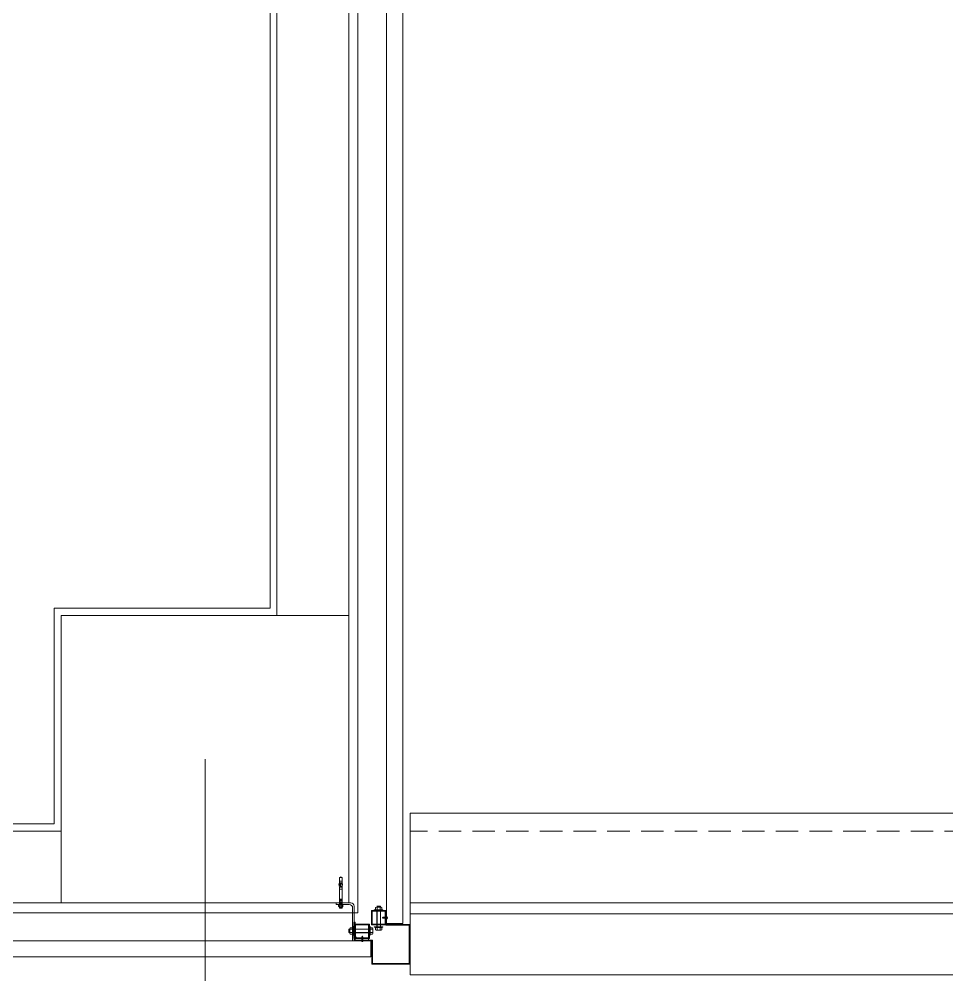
# Model space of a CAD drawing. Extents: x -2365 to 41970, y -230 to 8114.
# Drawn here: x 31597.2 to 31855.2, y 307.5 to 573.4 of the extents above; entities that cross this region are included whole.
import ezdxf

# ---------------------------------------------------------------- set-up
doc = ezdxf.new("R2010")
doc.units = 0
doc.header["$LTSCALE"] = 25
doc.linetypes.add('HIDDEN', pattern=[0.375, 0.25, -0.125])
doc.layers.get('0').update_dxf_attribs({"color": 9, "lineweight": 9})
for name, color, linetype, lineweight in [('00', 9, 'Continuous', 9), ('01', 9, 'Continuous', 9), ('06A', 9, 'Continuous', 9), ('06D', 9, 'Continuous', 9), ('10', 9, 'Continuous', 9), ('10A', 9, 'Continuous', 9), ('14', 9, 'Continuous', 9), ('15', 9, 'Continuous', 9), ('24', 9, 'Continuous', 9), ('33', 9, 'BATTING', 9), ('35', 9, 'Continuous', 9)]:
    doc.layers.add(name, color=color, linetype=linetype, lineweight=lineweight)
doc.linetypes.add('BATTING', pattern='A,0.0001,-0.1,[134,ltypeshp.shx,S=0.1,R=0,X=-0.1,Y=0],-0.2,[134,ltypeshp.shx,S=0.1,R=180,X=0.1,Y=0],-0.1', length=0.4001)

# ---------------------------------------------------------------- blocks, each defined once
blk = doc.blocks.new('p-kolon-80x80-vw')
at = {"layer": '01'}
blk.add_lwpolyline([(-40, -40), (-40, 40), (40, 40), (40, -40)], close=True, dxfattribs=at)
blk = doc.blocks.new('p-aks_vw')
at = {"layer": '24', "ltscale": 2}
blk.add_lwpolyline([(3240, 40), (3240, -257.5)], dxfattribs=at)
blk = doc.blocks.new('cxvxv')
for p, q in [((-21988.4, 8560.98, 0), (-21988.4, 8560.32, 0)), ((-21988.4, 8560.32, 0), (-21986.64, 8560.32, 0)), ((-21986.86, 8561.07, 0), (-21988.18, 8561.07, 0)), ((-21988.02, 8561.25, 0), (-21987.03, 8561.3, 0)), ((-21988.02, 8561.25, 0), (-21988, 8561.26, 0)), ((-21988, 8561.23, 0), (-21988.02, 8561.25, 0)), ((-21988.02, 8561.13, 0), (-21987.03, 8561.19, 0)), ((-21988.02, 8561.13, 0), (-21988, 8561.14, 0)), ((-21988, 8561.11, 0), (-21988.02, 8561.13, 0)), ((-21988.02, 8560.32, 0), (-21987.02, 8560.32, 0)), ((-21988.02, 8560.28, 0), (-21988.02, 8560.32, 0)), ((-21988.02, 8560.11, 0), (-21988.02, 8555.61, 0)), ((-21988, 8561.3, 0), (-21987.94, 8561.35, 0)), ((-21988, 8561.26, 0), (-21988, 8561.3, 0)), ((-21988, 8561.14, 0), (-21988, 8561.23, 0)), ((-21988, 8561.07, 0), (-21988, 8561.11, 0)), ((-21987.96, 8560.98, 0), (-21987.96, 8560.32, 0)), ((-21987.54, 8561.35, 0), (-21987.94, 8561.35, 0)), ((-21987.7, 8561.05, 0), (-21987.7, 8561.08, 0)), ((-21987.7, 8561.07, 0), (-21987.7, 8561.07, 0)), ((-21987.54, 8561.35, 0), (-21987.1, 8561.35, 0)), ((-21987.03, 8561.3, 0), (-21987.1, 8561.35, 0)), ((-21987.08, 8560.64, 0), (-21987.08, 8560.98, 0)), ((-21987.08, 8560.64, 0), (-21987.08, 8560.32, 0)), ((-21987.06, 8560.32, 0), (-21987.06, 8560.28, 0)), ((-21987.06, 8555.61, 0), (-21987.06, 8560.11, 0)), ((-21987.05, 8561.32, 0), (-21987.03, 8561.3, 0)), ((-21987.03, 8561.3, 0), (-21987.05, 8561.28, 0)), ((-21987.03, 8561.3, 0), (-21987.05, 8561.29, 0)), ((-21987.05, 8561.28, 0), (-21987.05, 8561.2, 0)), ((-21987.05, 8561.2, 0), (-21987.03, 8561.19, 0)), ((-21987.03, 8561.19, 0), (-21987.05, 8561.17, 0)), ((-21987.05, 8561.17, 0), (-21987.05, 8561.08, 0)), ((-21987.05, 8561.08, 0), (-21987.03, 8561.07, 0)), ((-21987.02, 8560.32, 0), (-21987.02, 8560.28, 0)), ((-21987.02, 8555.61, 0), (-21987.02, 8560.11, 0)), ((-21986.64, 8560.32, 0), (-21986.64, 8560.98, 0)), ((-21988.4, 8555.4, 0), (-21986.64, 8555.4, 0)), ((-21988.4, 8554.74, 0), (-21988.4, 8555.4, 0)), ((-21986.86, 8554.65, 0), (-21988.17, 8554.65, 0)), ((-21988.02, 8555.44, 0), (-21988.02, 8555.4, 0)), ((-21988.02, 8555.4, 0), (-21987.02, 8555.4, 0)), ((-21987.96, 8554.74, 0), (-21987.96, 8555.4, 0)), ((-21987.08, 8555.08, 0), (-21987.08, 8555.4, 0)), ((-21987.08, 8555.08, 0), (-21987.08, 8554.74, 0)), ((-21987.06, 8555.4, 0), (-21987.06, 8555.44, 0)), ((-21987.02, 8555.4, 0), (-21987.02, 8555.44, 0)), ((-21986.64, 8555.4, 0), (-21986.64, 8554.74, 0))]:
    blk.add_line(p, q)
at = {"elevation": 0}
for points in [[(-21986.3, 8560.11), (-21988.7, 8560.11), (-21988.7, 8560.28), (-21986.3, 8560.28)], [(-21986.3, 8555.61), (-21988.7, 8555.61), (-21988.7, 8555.44), (-21986.3, 8555.44)]]:
    blk.add_lwpolyline(points, close=True, dxfattribs=at)
for points in [[(-21987.98, 8560.28), (-21987.98, 8560.32)], [(-21987.98, 8560.11), (-21987.98, 8555.61)], [(-21987.98, 8555.44), (-21987.98, 8555.4)]]:
    blk.add_lwpolyline(points, dxfattribs=at)
for centre, radius, start, end in [((-21988.18, 8560.75, 0), 0.315, 45.8497, 134.1503), ((-21987.52, 8559.95, 0), 1.12, 66.8701, 113.1299), ((-21987.52, 8559.95, 0), 1.12, 66.8701, 113.1299), ((-21986.86, 8560.76, 0), 0.313, 45.449, 134.551), ((-21988.18, 8554.97, 0), 0.315, 225.8497, 314.1503), ((-21987.52, 8555.77, 0), 1.12, 246.8701, 293.1299), ((-21987.52, 8555.77, 0), 1.12, 246.8701, 293.1299), ((-21986.86, 8554.96, 0), 0.313, 225.449, 314.551)]:
    blk.add_arc(centre, radius, start, end)
blk = doc.blocks.new('VIDA')
for p, q in [((-18072, 6523.9), (-18071.9, 6524)), ((-18071.9, 6523.8), (-18072, 6523.9)), ((-18071.9, 6524), (-18070.1, 6524.7)), ((-18069.6, 6522.9), (-18071.9, 6523.8)), ((-18069.7, 6524.9), (-18070.6, 6523.2)), ((-18070.6, 6523.2), (-18070.1, 6524.7)), ((-18070.1, 6524.7), (-18069.9, 6525.1)), ((-18069.9, 6525.1), (-18070.1, 6524.1)), ((-18070.1, 6524.1), (-18070, 6524.3)), ((-18070, 6524.3), (-18069.8, 6525.1)), ((-18069.9, 6525.1), (-18069.8, 6525.1)), ((-18069.8, 6525.1), (-18069.7, 6524.9)), ((-18069.7, 6524.9), (-18069.3, 6525)), ((-18069.6, 6522.8), (-18069.1, 6525)), ((-18069.6, 6522.8), (-18069.6, 6522.9)), ((-18069.4, 6522.4), (-18069.6, 6522.8)), ((-18068.9, 6525.3), (-18069.4, 6522.4)), ((-18069.3, 6522.4), (-18069.4, 6522.4)), ((-18069.3, 6522.4), (-18068.9, 6525.3)), ((-18069.3, 6525), (-18069.1, 6525)), ((-18069.1, 6522.8), (-18069.3, 6522.4)), ((-18069.1, 6525), (-18068.9, 6525.3)), ((-18068.7, 6522.8), (-18069.1, 6522.8)), ((-18068.9, 6525.3), (-18068.9, 6525.3)), ((-18068.9, 6525.3), (-18068.7, 6525)), ((-18068.7, 6522.8), (-18068.2, 6525)), ((-18068.7, 6525), (-18068.2, 6525)), ((-18068.5, 6522.4), (-18068.7, 6522.8)), ((-18068, 6525.3), (-18068.5, 6522.4)), ((-18068.4, 6522.4), (-18068.5, 6522.4)), ((-18068.4, 6522.4), (-18067.9, 6525.3)), ((-18068.2, 6522.8), (-18068.4, 6522.4)), ((-18068.2, 6522.8), (-18068.4, 6522.4)), ((-18068.2, 6525), (-18068, 6525.3)), ((-18067.7, 6525), (-18068.2, 6522.8)), ((-18067.7, 6522.8), (-18068.2, 6522.8)), ((-18067.9, 6525.3), (-18068, 6525.3)), ((-18067.9, 6525.3), (-18067.7, 6525)), ((-18067.7, 6522.8), (-18067.2, 6525)), ((-18067.7, 6525), (-18067.2, 6525)), ((-18067.5, 6522.4), (-18067.7, 6522.8)), ((-18067, 6525.3), (-18067.5, 6522.4)), ((-18067.4, 6522.4), (-18067.5, 6522.4)), ((-18067.4, 6522.4), (-18066.9, 6525.3)), ((-18067.2, 6522.8), (-18067.4, 6522.4)), ((-18067.2, 6522.8), (-18067.4, 6522.4)), ((-18067.2, 6525), (-18067, 6525.3)), ((-18066.7, 6525), (-18067.2, 6522.8)), ((-18066.7, 6522.8), (-18067.2, 6522.8)), ((-18066.9, 6525.3), (-18067, 6525.3)), ((-18066.9, 6525.3), (-18066.7, 6525)), ((-18066.3, 6525), (-18066.7, 6525)), ((-18066.7, 6522.8), (-18066.3, 6525)), ((-18066.5, 6522.4), (-18066.7, 6522.8)), ((-18066.1, 6525.3), (-18066.5, 6522.4)), ((-18066.5, 6522.4), (-18066, 6525.3)), ((-18066.3, 6522.8), (-18066.5, 6522.4)), ((-18066.3, 6522.8), (-18066.5, 6522.4)), ((-18066.5, 6522.4), (-18066.5, 6522.4)), ((-18066.3, 6525), (-18066.1, 6525.3)), ((-18065.8, 6525), (-18066.3, 6522.8)), ((-18066.3, 6522.8), (-18065.8, 6522.8)), ((-18066, 6525.3), (-18066.1, 6525.3)), ((-18066, 6525.3), (-18065.8, 6525)), ((-18065.8, 6522.8), (-18065.3, 6525)), ((-18065.8, 6525), (-18065.3, 6525)), ((-18065.6, 6522.4), (-18065.8, 6522.8)), ((-18065.1, 6525.3), (-18065.6, 6522.4)), ((-18065.5, 6522.4), (-18065.6, 6522.4)), ((-18065.5, 6522.4), (-18065, 6525.3)), ((-18065.3, 6522.8), (-18065.5, 6522.4)), ((-18065.3, 6522.8), (-18065.5, 6522.4)), ((-18065.3, 6525), (-18065.1, 6525.3)), ((-18064.8, 6525), (-18065.3, 6522.8)), ((-18064.8, 6522.8), (-18065.3, 6522.8)), ((-18065.1, 6525.3), (-18065, 6525.3)), ((-18065, 6525.3), (-18064.8, 6525)), ((-18064.8, 6525), (-18064.3, 6525)), ((-18064.8, 6522.8), (-18064.3, 6525)), ((-18064.6, 6522.4), (-18064.8, 6522.8)), ((-18064.1, 6525.3), (-18064.6, 6522.4)), ((-18064.5, 6522.4), (-18064.6, 6522.4)), ((-18064.5, 6522.4), (-18064, 6525.3)), ((-18064.3, 6522.8), (-18064.5, 6522.4)), ((-18064.3, 6522.8), (-18064.5, 6522.4)), ((-18064.3, 6525), (-18064.1, 6525.3)), ((-18063.8, 6525), (-18064.3, 6522.8)), ((-18063.8, 6522.8), (-18064.3, 6522.8)), ((-18064, 6525.3), (-18064.1, 6525.3)), ((-18064, 6525.3), (-18063.8, 6525)), ((-18063.8, 6522.8), (-18062, 6525)), ((-18062, 6525), (-18063.8, 6525)), ((-18063.6, 6522.4), (-18063.8, 6522.8)), ((-18063.6, 6522.4), (-18061.7, 6525.3)), ((-18061.8, 6525.3), (-18063.6, 6522.4)), ((-18062, 6522.8), (-18063.6, 6522.4)), ((-18062, 6522.8), (-18063.6, 6522.4)), ((-18063.6, 6522.4), (-18063.6, 6522.4)), ((-18061.5, 6525), (-18063.4, 6522.8)), ((-18063.4, 6522.8), (-18061.5, 6522.8)), ((-18061.7, 6525.3), (-18063.2, 6525.3)), ((-18062.7, 6522.4), (-18061.5, 6522.8)), ((-18062.6, 6522.4), (-18062.1, 6525.3)), ((-18062.4, 6522.8), (-18062.6, 6522.4)), ((-18062.4, 6522.8), (-18062.6, 6522.4)), ((-18062.6, 6522.4), (-18061.3, 6522.4)), ((-18062.4, 6525), (-18062.2, 6525.3)), ((-18061.5, 6525), (-18062.4, 6525)), ((-18061.5, 6522.8), (-18062.4, 6525)), ((-18061.9, 6525), (-18062.4, 6522.8)), ((-18061.9, 6522.8), (-18062.4, 6522.8)), ((-18062.2, 6525.3), (-18062.1, 6525.3)), ((-18062.2, 6525.3), (-18061.3, 6522.4)), ((-18062.1, 6525.3), (-18061.9, 6525)), ((-18062, 6525), (-18061.8, 6525.3)), ((-18061.9, 6525), (-18061.4, 6525)), ((-18061.9, 6522.8), (-18061.4, 6525)), ((-18061.7, 6522.4), (-18061.9, 6522.8)), ((-18061.2, 6525.3), (-18061.7, 6522.4)), ((-18061.7, 6525.3), (-18061.5, 6525)), ((-18061.6, 6522.4), (-18061.7, 6522.4)), ((-18061.6, 6522.4), (-18061.2, 6525.3)), ((-18061.4, 6522.8), (-18061.6, 6522.4)), ((-18061.4, 6522.8), (-18061.6, 6522.4)), ((-18061.4, 6525), (-18061.2, 6525.3)), ((-18061, 6525), (-18061.4, 6522.8)), ((-18060.9, 6522.8), (-18061.4, 6522.8)), ((-18061.2, 6525.3), (-18061, 6525)), ((-18061.2, 6525.3), (-18061.2, 6525.3)), ((-18061, 6525), (-18060.5, 6525)), ((-18060.9, 6522.8), (-18060.5, 6525)), ((-18060.7, 6522.4), (-18060.9, 6522.8)), ((-18060.7, 6522.4), (-18060.2, 6525.3)), ((-18060.3, 6525.3), (-18060.7, 6522.4)), ((-18060.5, 6522.8), (-18060.7, 6522.4)), ((-18060.5, 6522.8), (-18060.7, 6522.4)), ((-18060.7, 6522.4), (-18060.7, 6522.4)), ((-18060.5, 6525), (-18060.3, 6525.3)), ((-18060, 6525), (-18060.5, 6522.8)), ((-18060.5, 6522.8), (-18060, 6522.8)), ((-18060.3, 6525.3), (-18060.2, 6525.3)), ((-18060.2, 6525.3), (-18060, 6525)), ((-18060, 6525), (-18059.5, 6525)), ((-18060, 6522.8), (-18059.5, 6525)), ((-18059.8, 6522.4), (-18060, 6522.8)), ((-18059.3, 6525.3), (-18059.8, 6522.4)), ((-18059.7, 6522.4), (-18059.8, 6522.4)), ((-18059.7, 6522.4), (-18059.2, 6525.3)), ((-18059.5, 6522.8), (-18059.7, 6522.4)), ((-18059.5, 6522.8), (-18059.7, 6522.4)), ((-18059.5, 6525), (-18059.3, 6525.3)), ((-18059.2, 6524), (-18059.5, 6522.8)), ((-18059.5, 6522.8), (-18059.2, 6522.8)), ((-18059.3, 6525.3), (-18059.2, 6525.3)), ((-18058.1, 6526.6), (-18059.2, 6526.6)), ((-18059.2, 6521.2), (-18059.2, 6526.6)), ((-18058.1, 6521.2), (-18059.2, 6521.2))]:
    blk.add_line(p, q)
for points in [[(-18068.7, 6525), (-18069.1, 6522.8)], [(-18057.2, 6524.3), (-18057.5, 6524), (-18057.5, 6523.8), (-18057.2, 6523.5)]]:
    blk.add_lwpolyline(points)
for centre, start, end in [((-18062.4, 6523.6), 7.5095, 35.2427), ((-18062.4, 6524.2), 324.7573, 352.4905)]:
    blk.add_arc(centre, 5.21, start, end)
blk = doc.blocks.new('çelik dübel')
at = {"ltscale": 7}
for p, q in [((-87.2, -2), (-85, 2)), ((-85, -6), (-85, 2)), ((-68, 2), (-85, 2)), ((-75, -6), (-75, 2)), ((-70, -6), (-70, 2)), ((-68, 3), (-58, 2)), ((-68, -7), (-68, 3)), ((-58, -6), (-58, 2)), ((-8.5, 2), (-58, 2)), ((-53, 1.5), (-58, 1.5)), ((-53, -6), (-53, 2)), ((-25, -6), (-25, 2)), ((-25, -6), (-23.9, 2)), ((-23, -6), (-21.9, 2)), ((-21, -6), (-19.9, 2)), ((-19, -6), (-17.9, 2)), ((-17, -6), (-15.9, 2)), ((-85, -6), (-87.2, -2)), ((-68, -6), (-85, -6)), ((-68, -7), (-58, -6)), ((-53, -5.5), (-58, -5.5)), ((-8.5, -6), (-58, -6))]:
    blk.add_line(p, q, dxfattribs=at)
for p, q in [((-15, -6), (-13.9, 2)), ((-13, -6), (-11.9, 2)), ((-11, -6), (-10, 1.1)), ((-10, -9), (-10, 5)), ((-9, 5), (-10, 5)), ((-10, 3), (-10, 5)), ((-9, -9), (-9, 5)), ((-8.5, 2), (-8.5, 3)), ((-8.5, -4), (-8.5, 0)), ((-5, 4), (-7.5, 4)), ((-5, 1), (-7.5, 1)), ((-4, 2), (-4, 3)), ((-1, 2), (-4, 2)), ((-4, -4), (-4, 0)), ((-3, -6), (-1.9, 2)), ((-1, -6), (0, 1.1)), ((0, -5), (0, 1)), ((-10, -7), (-10, -9.1)), ((-9, -9), (-10, -9)), ((-8.5, -6), (-8.5, -7)), ((-5, -5), (-7.5, -5)), ((-5, -8), (-7.5, -8)), ((-4, -6), (-4, -7)), ((-1, -6), (-4, -6))]:
    blk.add_line(p, q)
for points in [[(-68, 0.6), (-67.4, 0.4), (-67, 0.1), (-66.6, -0.3), (-66.2, -0.8), (-65.9, -1.3), (-65.7, -1.9), (-65.4, -2.3), (-65.2, -2.8), (-65, -3.1), (-64.8, -3.3), (-64.6, -3.5), (-64.4, -3.6), (-64.2, -3.5), (-63.9, -3.5), (-63.7, -3.3), (-63.5, -3.1), (-63.2, -2.9), (-62.9, -2.6), (-62.7, -2.3), (-62.4, -2), (-62.1, -1.7), (-61.9, -1.4), (-61.6, -1.1), (-61.4, -0.9), (-61.2, -0.7), (-61, -0.6), (-60.8, -0.5), (-60.6, -0.5), (-60.4, -0.5), (-60.3, -0.7), (-60.1, -0.9), (-59.9, -1.1), (-59.8, -1.5), (-59.6, -1.9), (-59.4, -2.3), (-59.2, -2.7), (-58.9, -3), (-58.7, -3.3), (-58.4, -3.5), (-58, -3.5)], [(-68, -0.5), (-68, -0.5), (-67.9, -0.5), (-67.9, -0.5), (-67.8, -0.5), (-67.8, -0.6), (-67.7, -0.6), (-67.7, -0.6), (-67.6, -0.7), (-67.6, -0.7), (-67.6, -0.8), (-67.5, -0.8), (-67.5, -0.8), (-67.5, -0.9), (-67.4, -0.9), (-67.4, -0.9), (-67.3, -1), (-67.3, -1), (-67.3, -1.1), (-67.2, -1.1), (-67.2, -1.2), (-67.2, -1.2), (-67.1, -1.3), (-67.1, -1.3), (-67.1, -1.4), (-67, -1.4), (-67, -1.5), (-67, -1.5), (-66.9, -1.6), (-66.9, -1.6), (-66.9, -1.7), (-66.9, -1.7), (-66.8, -1.8), (-66.8, -1.9), (-66.8, -1.9), (-66.7, -2), (-66.7, -2), (-66.7, -2.1), (-66.6, -2.2), (-66.6, -2.2), (-66.6, -2.3), (-66.6, -2.3), (-66.5, -2.4), (-66.5, -2.5), (-66.5, -2.5), (-66.4, -2.6), (-66.4, -2.7), (-66.4, -2.7), (-66.3, -2.8), (-66.3, -2.8), (-66.3, -2.9), (-66.3, -3), (-66.2, -3), (-66.2, -3.1), (-66.2, -3.1), (-66.1, -3.2), (-66.1, -3.2), (-66.1, -3.3), (-66, -3.4), (-66, -3.4), (-66, -3.5), (-65.9, -3.5), (-65.9, -3.6), (-65.9, -3.6), (-65.8, -3.7), (-65.8, -3.7), (-65.7, -3.8), (-65.7, -3.8), (-65.7, -3.9), (-65.6, -3.9), (-65.6, -4), (-65.5, -4), (-65.5, -4.1), (-65.4, -4.1), (-65.4, -4.1), (-65.3, -4.2), (-65.3, -4.2), (-65.2, -4.3), (-65.2, -4.3), (-65.1, -4.3), (-65, -4.4), (-65, -4.4), (-64.9, -4.4), (-64.9, -4.4), (-64.8, -4.5), (-64.7, -4.5), (-64.7, -4.5), (-64.6, -4.5), (-64.5, -4.5), (-64.5, -4.5), (-64.4, -4.5), (-64.3, -4.5), (-64.3, -4.5), (-64.2, -4.5), (-64.1, -4.5), (-64.1, -4.5), (-64, -4.5), (-64, -4.5), (-63.9, -4.5), (-63.8, -4.5), (-63.8, -4.5), (-63.7, -4.4), (-63.7, -4.4), (-63.6, -4.4), (-63.6, -4.4), (-63.5, -4.4), (-63.4, -4.3), (-63.4, -4.3), (-63.3, -4.3), (-63.3, -4.3), (-63.3, -4.2), (-63.2, -4.2), (-63.2, -4.2), (-63.1, -4.1), (-63.1, -4.1), (-63, -4.1), (-63, -4), (-62.9, -4), (-62.9, -4), (-62.9, -3.9), (-62.8, -3.9), (-62.8, -3.9), (-62.7, -3.8), (-62.7, -3.8), (-62.7, -3.8), (-62.6, -3.7), (-62.6, -3.7), (-62.5, -3.6), (-62.5, -3.6), (-62.5, -3.6), (-62.4, -3.5), (-62.4, -3.5), (-62.4, -3.5), (-62.3, -3.4), (-62.3, -3.4), (-62.2, -3.3), (-62.2, -3.3), (-62.2, -3.3), (-62.1, -3.2), (-62.1, -3.2), (-62.1, -3.1), (-62, -3.1), (-62, -3.1), (-62, -3), (-61.9, -3), (-61.9, -2.9), (-61.9, -2.9), (-61.8, -2.9), (-61.8, -2.8), (-61.7, -2.8), (-61.7, -2.7), (-61.7, -2.7), (-61.6, -2.6), (-61.6, -2.6), (-61.6, -2.6), (-61.5, -2.5), (-61.5, -2.5), (-61.5, -2.5), (-61.4, -2.4), (-61.4, -2.4), (-61.4, -2.3), (-61.3, -2.3), (-61.3, -2.3), (-61.3, -2.2), (-61.3, -2.2), (-61.2, -2.2), (-61.2, -2.1), (-61.2, -2.1), (-61.1, -2), (-61.1, -2), (-61.1, -2), (-61, -1.9), (-61, -1.9), (-61, -1.9), (-61, -1.9), (-60.9, -1.8), (-60.9, -1.8), (-60.9, -1.8), (-60.9, -1.8), (-60.9, -1.8), (-60.9, -1.7), (-60.8, -1.7), (-60.8, -1.7), (-60.8, -1.7), (-60.8, -1.7), (-60.8, -1.7), (-60.8, -1.8), (-60.7, -1.8), (-60.7, -1.8), (-60.7, -1.8), (-60.7, -1.9), (-60.7, -1.9), (-60.7, -1.9), (-60.6, -2), (-60.6, -2), (-60.6, -2.1), (-60.6, -2.1), (-60.6, -2.1), (-60.5, -2.2), (-60.5, -2.2), (-60.5, -2.3), (-60.5, -2.3), (-60.4, -2.4), (-60.4, -2.5), (-60.4, -2.5), (-60.4, -2.6), (-60.3, -2.6), (-60.3, -2.7), (-60.3, -2.7), (-60.3, -2.8), (-60.2, -2.8), (-60.2, -2.9), (-60.2, -3), (-60.1, -3), (-60.1, -3.1), (-60.1, -3.1), (-60, -3.2), (-60, -3.2), (-59.9, -3.3), (-59.9, -3.4), (-59.9, -3.4), (-59.8, -3.5), (-59.8, -3.5), (-59.7, -3.6), (-59.7, -3.6), (-59.6, -3.7), (-59.6, -3.8), (-59.5, -3.8), (-59.5, -3.9), (-59.4, -3.9), (-59.3, -4), (-59.3, -4), (-59.2, -4.1), (-59.1, -4.2), (-59, -4.2), (-58.9, -4.3), (-58.8, -4.3), (-58.6, -4.4), (-58.4, -4.4), (-58.2, -4.5), (-58, -4.5)]]:
    blk.add_lwpolyline(points)
for centre, start, end in [((-7.5, 3), 90, 180), ((-7.5, 2), 180, 270), ((-7.5, 0), 90, 180), ((-5, 3), 0, 90), ((-5, 2), 270, 0), ((-5, 0), 0, 90), ((-1, 1), 0, 90), ((-7.5, -4), 180, 270), ((-7.5, -6), 90, 180), ((-7.5, -7), 180, 270), ((-5, -4), 270, 0), ((-5, -6), 0, 90), ((-5, -7), 270, 0), ((-1, -5), 270, 0)]:
    blk.add_arc(centre, 1, start, end)

msp = doc.modelspace()

# ---------------------------------------------------------------- linework, layer by layer
at = {"layer": '00'}
for points in [[(31604.22, 772.5), (31688.92, 772.5), (31688.92, 407.5), (31668.92, 407.5), (31668.92, 757.5), (31604.22, 757.5)], [(31408.92, 367.5), (31393.92, 367.5), (31393.92, 387.5), (31408.92, 387.5), (31408.92, 347.5), (31608.92, 347.5), (31608.92, 327.5), (31408.92, 327.5)]]:
    msp.add_lwpolyline(points, close=True, dxfattribs=at)
at = {"layer": '06A'}
for points in [[(33968.93, 4027.5), (32448.92, 4027.5), (32448.92, 3922.5), (32465.93, 3922.5), (32465.93, 4010.5), (33973.93, 4010.5), (33973.93, 224.5), (32465.93, 224.5), (32465.93, 324.5), (31705.92, 324.5), (31705.92, 307.5), (32448.92, 307.5), (32448.92, 207.5), (33968.93, 207.5)], [(33940.93, 252.5), (32493.92, 252.5), (32493.92, 352.5), (31705.92, 352.5), (31705.92, 327.5), (32468.93, 327.5), (32468.93, 227.5), (33970.92, 227.5), (33970.93, 4007.5), (32468.92, 4007.5), (32468.93, 3922.5), (32493.92, 3922.5), (32493.92, 3982.5), (33940.93, 3982.5)]]:
    msp.add_lwpolyline(points, dxfattribs=at)
at = {"layer": '06D', "linetype": 'HIDDEN'}
for points in [[(33940.93, 3987.5), (33945.93, 3987.5), (33945.93, 247.5), (32488.92, 247.5), (32488.92, 347.5), (31705.92, 347.5)], [(31705.92, 327.5), (32468.92, 327.5), (32468.92, 227.5), (33940.93, 227.5)]]:
    msp.add_lwpolyline(points, dxfattribs=at)
at = {"layer": '10'}
for points in [[(31690.37, 317), (31690.37, 326.6, 0.460237), (31689.47, 327.5), (31685.37, 327.5), (31685.37, 327.1), (31688.97, 327.1, -0.414214), (31689.97, 326.1), (31689.97, 317)], [(31694.37, 317.2), (31691.17, 317.2, -0.460546), (31690.27, 318.1), (31690.27, 322.2), (31690.67, 322.2), (31690.67, 318.6, 0.414214), (31691.67, 317.6), (31694.37, 317.6)]]:
    msp.add_lwpolyline(points, format="xyb", close=True, dxfattribs=at)
for points in [[(31695.23, 325.41), (31695.22, 321.41), (31699.22, 321.4), (31699.23, 325.4)], [(31695.43, 325.21), (31695.43, 321.61), (31699.03, 321.6), (31699.03, 325.2)], [(31690.66, 321.6), (31694.66, 321.6), (31694.66, 317.6), (31690.66, 317.6)], [(31690.76, 321.4), (31694.36, 321.4), (31694.36, 317.8), (31690.76, 317.8)]]:
    msp.add_lwpolyline(points, close=True, dxfattribs=at)
at = {"layer": '10A'}
for points in [[(31699.42, 321.75), (31699.42, 778.25), (31703.92, 778.25), (31703.92, 321.75), (31699.42, 321.75)], [(31705.73, 321.3), (31699.22, 321.3), (31699.23, 325.4), (31699.42, 325.4), (31699.42, 321.5), (31705.92, 321.5), (31705.92, 310.5), (31695.28, 310.5), (31695.28, 317), (31690.37, 317), (31690.37, 317.2), (31695.48, 317.2), (31695.48, 310.7), (31705.73, 310.7), (31705.73, 321.3)], [(31695.03, 312.5), (30802.17, 312.5), (30802.17, 317), (31695.03, 317), (31695.03, 312.5)]]:
    msp.add_lwpolyline(points, dxfattribs=at)
at = {"layer": '14'}
msp.add_lwpolyline([(31496.22, 759.5), (31496.22, 755.5), (31410.92, 755.5), (31410.92, 495.5), (31391.92, 495.5), (31391.92, 635.5), (31391.92, 635.5), (31391.92, 635.5), (30860.92, 635.5), (30860.92, 369.5), (31391.92, 369.5), (31391.92, 369.5), (31391.92, 369.5), (31391.92, 389.5), (31410.92, 389.5), (31410.92, 349.5), (31606.92, 349.5), (31606.92, 409.5), (31666.99, 409.5), (31666.92, 755.5), (31602.22, 755.5), (31602.22, 759.5)], dxfattribs=at)
at = {"layer": '15'}
msp.add_lwpolyline([(32465.93, 3922.5), (32465.93, 4010.5), (33973.93, 4010.5), (33973.93, 224.5), (32465.93, 224.5), (32465.92, 324.49), (31705.92, 324.5), (31705.92, 327.5), (32468.93, 327.5), (32468.93, 227.5), (33970.92, 227.5), (33970.93, 4007.5), (32468.93, 4007.5), (32468.93, 3922.5)], close=True, dxfattribs=at)
at = {"layer": '33', "ltscale": 0.2}
msp.add_lwpolyline([(31495.72, 775), (30806.72, 775), (30806.73, 324.78), (31691.42, 324.78), (31691.42, 775), (31604.22, 775)], dxfattribs=at)
at = {"layer": '35'}
msp.add_lwpolyline([(31230.92, 487.5), (31230.92, 487.5), (31230.92, 369.5), (31261.44, 369.5), (31261.44, 369.5), (31391.92, 369.5), (31391.92, 389.5), (31410.92, 389.5), (31410.92, 349.5), (31606.92, 349.5), (31606.92, 409.5), (31666.99, 409.5), (31666.92, 755.5), (31410.92, 755.5), (31410.92, 495.5), (31391.92, 495.5), (31391.92, 635.5), (31263.44, 635.5), (31263.44, 635.5), (31230.92, 635.5), (31230.92, 517.5), (31230.92, 517.5), (31230.92, 487.5)], dxfattribs=at)

# ---------------------------------------------------------------- block references
msp.add_blockref('p-kolon-80x80-vw', (31648.92, 367.5))
at = {"layer": '10', "extrusion": (0, 0, -1), "xscale": -0.1000000000058208, "yscale": 0.1000000000058208, "zscale": -0.1000000000058208, "rotation": 90}
msp.add_blockref('çelik dübel', (-31686.87, 326.07, 312.47), dxfattribs=at)
at = {"layer": '10', "xscale": -1, "rotation": 359.9725710356572}
msp.add_blockref('cxvxv', (9705.6, -8224.18, 0), dxfattribs=at)
at = {"layer": '10'}
for p, xscale, yscale, zscale, rotation in [((33505.66, 974.93), -0.1000000000058205, 0.1000000000058205, 0.1000000000021828, 179.9725710356573), ((31041.14, -1489.23), 0.1000000000058208, 0.1000000000058208, 0.1000000000058208, 270.0274289676853)]:
    msp.add_blockref('VIDA', p, dxfattribs=dict(at, xscale=xscale, yscale=yscale, zscale=zscale, rotation=rotation))
at = {"layer": '10', "rotation": 90.02742896768534}
msp.add_blockref('cxvxv', (40239.74, 22311.35, 0), dxfattribs=at)
at = {"layer": '24'}
msp.add_blockref('p-aks_vw', (28408.92, 327.5), dxfattribs=at)

doc.saveas('drawing.dxf')
